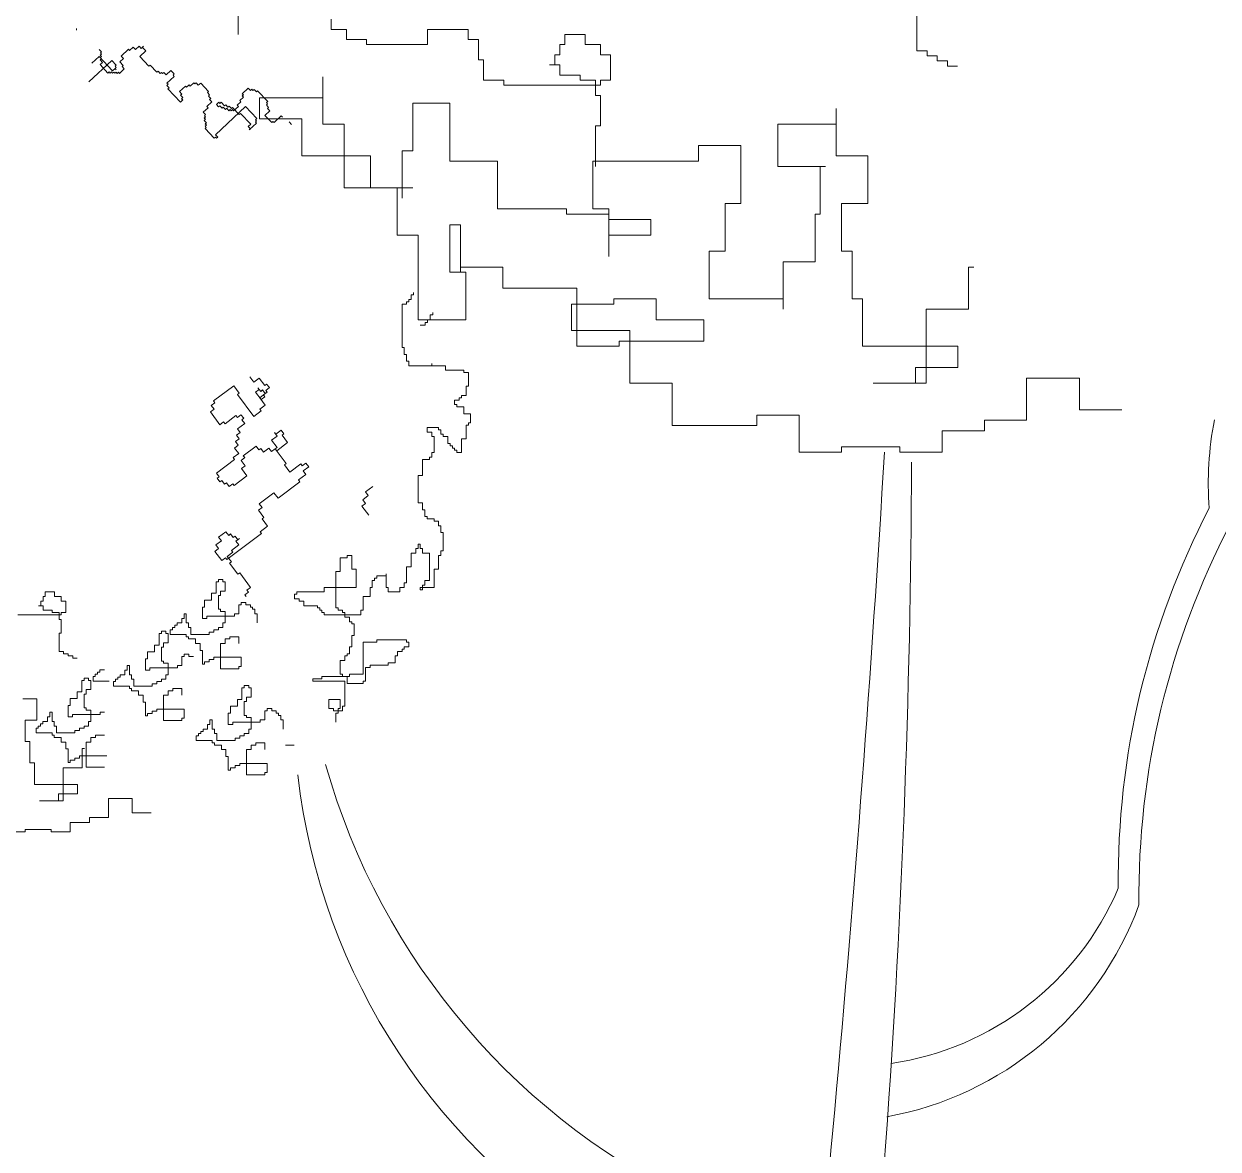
# Model space of a CAD drawing. Header units: millimetres. Extents: x -51 to 151, y -74 to 104.
# Drawn here: x 79.2001 to 79.4026, y -60.7952 to -60.6044 of the extents above; entities that cross this region are included whole.
import ezdxf

# ---------------------------------------------------------------- set-up
doc = ezdxf.new("R2010")
doc.units = ezdxf.units.MM
doc.header["$LTSCALE"] = 15

# ---------------------------------------------------------------- blocks, each defined once
blk = doc.blocks.new('sf')
at = {"color": 84, "lineweight": 5}
for p, q in [((17886.92, 471584.63), (17886.92, 471571.48)), ((18106.49, 471576.81), (18106.49, 471583.65)), ((18076.47, 471581.71), (18076.47, 471578.43)), ((18158.84, 471578.69), (18158.84, 471578.15)), ((17994.24, 471573.5), (17994.24, 471576.78)), ((17994.24, 471576.78), (18000.82, 471576.78)), ((18000.82, 471576.78), (18000.82, 471573.5)), ((18028.78, 471575.14), (18028.78, 471568.57)), ((18032.07, 471575.14), (18028.78, 471575.14)), ((18045.22, 471578.43), (18032.07, 471578.43)), ((18032.07, 471578.43), (18032.07, 471575.14)), ((18045.22, 471573.5), (18045.22, 471578.43)), ((18071.53, 471575.14), (18064.96, 471575.14)), ((18064.96, 471575.14), (18064.96, 471573.5)), ((18076.47, 471578.43), (18071.53, 471578.43)), ((18071.53, 471578.43), (18071.53, 471575.14)), ((17886.92, 471571.48), (17883.63, 471571.48)), ((17883.63, 471571.48), (17883.63, 471569.84)), ((17989.31, 471570.21), (17989.31, 471573.5)), ((17989.31, 471573.5), (17994.24, 471573.5)), ((18000.82, 471573.5), (18002.47, 471573.5)), ((18002.47, 471573.5), (18002.47, 471570.21)), ((18064.96, 471573.5), (18045.22, 471573.5)), ((18136.41, 471571.44), (18137.5, 471572.61)), ((18138.35, 471569.62), (18136.41, 471571.44)), ((18137.12, 471572.97), (18137.89, 471572.24)), ((18137.5, 471572.61), (18137.12, 471572.97)), ((18137.89, 471572.24), (18138.62, 471573.02)), ((18138.62, 471573.02), (18139.79, 471571.93)), ((18139.79, 471571.93), (18140.52, 471572.7)), ((18140.52, 471572.7), (18141.68, 471571.61)), ((18141.68, 471571.61), (18142.04, 471572)), ((18142.04, 471572), (18144.37, 471569.81)), ((18150.74, 471571.15), (18151.47, 471571.93)), ((18151.13, 471570.79), (18150.74, 471571.15)), ((18150.76, 471570.4), (18151.13, 471570.79)), ((17880.34, 471568.2), (17877.05, 471568.2)), ((17877.05, 471568.2), (17877.05, 471566.56)), ((17883.63, 471569.84), (17880.34, 471569.84)), ((17880.34, 471569.84), (17880.34, 471568.2)), ((17986.02, 471570.21), (17989.31, 471570.21)), ((17986.02, 471562), (17986.02, 471570.21)), ((18002.47, 471570.21), (18004.11, 471570.21)), ((18005.76, 471566.92), (18002.47, 471566.92)), ((18002.47, 471566.92), (18002.47, 471563.64)), ((18004.11, 471570.21), (18004.11, 471566.92)), ((18004.11, 471566.92), (18005.76, 471566.92)), ((18028.78, 471568.57), (18027.13, 471568.57)), ((18027.13, 471568.57), (18027.13, 471562)), ((18135.43, 471566.51), (18138.35, 471569.62)), ((18144.37, 471569.81), (18143.65, 471569.04)), ((18143.65, 471569.04), (18144.81, 471567.94)), ((18144.81, 471567.94), (18143.72, 471566.78)), ((18145.97, 471566.85), (18147.43, 471568.41)), ((18151.54, 471569.67), (18147.16, 471565.01)), ((18147.43, 471568.41), (18154.81, 471561.48)), ((18148.69, 471564.3), (18151.24, 471567.02)), ((18150.47, 471567.75), (18151.2, 471568.53)), ((18151.24, 471567.02), (18150.47, 471567.75)), ((18151.15, 471570.03), (18150.76, 471570.4)), ((18150.79, 471569.64), (18151.15, 471570.03)), ((18151.17, 471569.28), (18150.79, 471569.64)), ((18150.81, 471568.89), (18151.17, 471569.28)), ((18151.2, 471568.53), (18150.81, 471568.89)), ((18153.87, 471567.48), (18151.54, 471569.67)), ((17877.05, 471566.56), (17873.77, 471566.56)), ((18002.47, 471563.64), (17995.89, 471563.64)), ((17995.89, 471563.64), (17995.89, 471562)), ((18079.1, 471556.28), (18079.1, 471563.12)), ((18079.1, 471563.12), (18079.1, 471547.72)), ((18127.22, 471563.99), (18128.32, 471565.15)), ((18127.61, 471563.62), (18127.22, 471563.99)), ((18127.25, 471563.23), (18127.61, 471563.62)), ((18129.58, 471561.05), (18127.25, 471563.23)), ((18128.32, 471565.15), (18129.87, 471563.69)), ((18129.87, 471563.69), (18130.6, 471564.47)), ((18130.6, 471564.47), (18130.99, 471564.11)), ((18130.99, 471564.11), (18131.35, 471564.5)), ((18131.35, 471564.5), (18131.74, 471564.13)), ((18131.74, 471564.13), (18132.47, 471564.91)), ((18132.47, 471564.91), (18132.86, 471564.54)), ((18132.86, 471564.54), (18135.05, 471566.88)), ((18135.05, 471566.88), (18135.43, 471566.51)), ((18144.1, 471566.41), (18143.38, 471565.64)), ((18143.38, 471565.64), (18144.93, 471564.18)), ((18143.72, 471566.78), (18144.1, 471566.41)), ((18144.93, 471564.18), (18145.29, 471564.57)), ((18145.29, 471564.57), (18145.68, 471564.2)), ((18145.68, 471564.2), (18146.05, 471564.59)), ((18146.36, 471566.49), (18145.97, 471566.85)), ((18146, 471566.1), (18146.36, 471566.49)), ((18146.39, 471565.73), (18146, 471566.1)), ((18146.02, 471565.35), (18146.39, 471565.73)), ((18146.39, 471565.73), (18146.02, 471565.35)), ((18146.05, 471564.59), (18146.43, 471564.23)), ((18147.16, 471565.01), (18146.39, 471565.73)), ((18146.43, 471564.23), (18146.8, 471564.62)), ((18146.8, 471564.62), (18147.19, 471564.25)), ((18147.19, 471564.25), (18147.55, 471564.64)), ((18147.55, 471564.64), (18147.94, 471564.28)), ((18147.94, 471564.28), (18148.3, 471564.67)), ((18148.3, 471564.67), (18148.69, 471564.3)), ((17989.31, 471562), (17986.02, 471562)), ((17989.31, 471560.35), (17989.31, 471562)), ((18020.56, 471560.35), (17989.31, 471560.35)), ((17995.89, 471562), (17990.96, 471562)), ((17990.96, 471562), (17990.96, 471557.07)), ((18027.13, 471562), (18020.56, 471562)), ((18020.56, 471562), (18020.56, 471560.35)), ((18102.52, 471558.67), (18103.25, 471559.44)), ((18103.25, 471559.44), (18105.19, 471557.62)), ((18116.1, 471558.35), (18118.65, 471561.07)), ((18118.65, 471561.07), (18119.43, 471560.34)), ((18119.43, 471560.34), (18120.16, 471561.12)), ((18120.16, 471561.12), (18120.54, 471560.76)), ((18120.54, 471560.76), (18120.91, 471561.14)), ((18120.91, 471561.14), (18122.07, 471560.05)), ((18122.07, 471560.05), (18122.44, 471560.44)), ((18122.44, 471560.44), (18123.21, 471559.71)), ((18123.21, 471559.71), (18123.58, 471560.1)), ((18123.58, 471560.1), (18125.52, 471558.28)), ((18128.87, 471559.52), (18129.6, 471560.29)), ((18129.26, 471559.15), (18128.87, 471559.52)), ((18129.21, 471560.66), (18129.58, 471561.05)), ((18129.6, 471560.29), (18129.21, 471560.66)), ((17990.96, 471557.07), (17989.31, 471557.07)), ((17989.31, 471557.07), (17989.31, 471547.21)), ((18099.64, 471556.28), (18079.1, 471556.28)), ((18096.98, 471555.1), (18100.26, 471558.59)), ((18099.64, 471549.43), (18099.64, 471556.28)), ((18100.26, 471558.59), (18100.65, 471558.23)), ((18100.65, 471558.23), (18101.38, 471559.01)), ((18101.38, 471559.01), (18101.77, 471558.64)), ((18101.77, 471558.64), (18102.13, 471559.03)), ((18102.13, 471559.03), (18102.52, 471558.67)), ((18105.19, 471557.62), (18104.83, 471557.23)), ((18104.83, 471557.23), (18105.22, 471556.87)), ((18105.22, 471556.87), (18104.85, 471556.48)), ((18104.85, 471556.48), (18106.02, 471555.39)), ((18106.02, 471555.39), (18105.65, 471555)), ((18115.08, 471554.93), (18115.8, 471555.7)), ((18115.42, 471556.07), (18116.15, 471556.85)), ((18115.8, 471555.7), (18115.42, 471556.07)), ((18115.76, 471557.21), (18116.49, 471557.99)), ((18116.15, 471556.85), (18115.76, 471557.21)), ((18116.49, 471557.99), (18116.1, 471558.35)), ((18125.18, 471557.14), (18124.45, 471556.36)), ((18124.45, 471556.36), (18124.84, 471556)), ((18124.84, 471556), (18124.47, 471555.61)), ((18124.47, 471555.61), (18125.25, 471554.88)), ((18125.52, 471558.28), (18124.79, 471557.5)), ((18124.79, 471557.5), (18125.18, 471557.14)), ((18125.25, 471554.88), (18129.26, 471559.15)), ((17913.02, 471552.86), (17913.02, 471537.46)), ((17913.02, 471547.72), (17913.02, 471552.86)), ((18038.01, 471554.57), (18038.01, 471535.75)), ((18049.99, 471554.57), (18038.01, 471554.57)), ((18049.99, 471539.17), (18049.99, 471554.57)), ((18096.33, 471552.06), (18097.05, 471552.84)), ((18097.88, 471550.6), (18096.33, 471552.06)), ((18096.67, 471553.2), (18097.4, 471553.98)), ((18097.05, 471552.84), (18096.67, 471553.2)), ((18097.37, 471554.73), (18096.98, 471555.1)), ((18097.01, 471554.34), (18097.37, 471554.73)), ((18097.4, 471553.98), (18097.01, 471554.34)), ((18100.55, 471549.56), (18104.19, 471553.45)), ((18104.19, 471553.45), (18113.9, 471544.34)), ((18105.65, 471555), (18106.82, 471553.91)), ((18108.35, 471553.2), (18106.16, 471550.87)), ((18106.82, 471553.91), (18106.45, 471553.52)), ((18106.45, 471553.52), (18108.01, 471552.06)), ((18108.01, 471552.06), (18108.37, 471552.45)), ((18108.74, 471552.84), (18108.35, 471553.2)), ((18108.37, 471552.45), (18108.76, 471552.09)), ((18109.46, 471553.62), (18108.74, 471552.84)), ((18108.76, 471552.09), (18109.12, 471552.47)), ((18109.12, 471552.47), (18109.51, 471552.11)), ((18109.85, 471553.25), (18109.46, 471553.62)), ((18109.51, 471552.11), (18110.24, 471552.89)), ((18110.58, 471554.03), (18109.85, 471553.25)), ((18110.24, 471552.89), (18110.63, 471552.52)), ((18110.97, 471553.66), (18110.58, 471554.03)), ((18110.63, 471552.52), (18111.36, 471553.3)), ((18112.06, 471554.83), (18110.97, 471553.66)), ((18111.36, 471553.3), (18111.75, 471552.94)), ((18111.75, 471552.94), (18112.48, 471553.71)), ((18112.45, 471554.47), (18112.06, 471554.83)), ((18112.82, 471554.85), (18112.45, 471554.47)), ((18112.48, 471553.71), (18112.86, 471553.35)), ((18113.59, 471554.13), (18112.82, 471554.85)), ((18112.86, 471553.35), (18113.59, 471554.13)), ((18116.63, 471553.47), (18115.08, 471554.93)), ((18116.26, 471553.08), (18116.63, 471553.47)), ((18117.82, 471551.62), (18116.26, 471553.08)), ((18117.09, 471550.85), (18117.82, 471551.62)), ((17931.86, 471547.72), (17913.02, 471547.72)), ((17931.86, 471534.04), (17931.86, 471547.72)), ((18072.25, 471547.72), (18072.25, 471527.2)), ((18079.1, 471547.72), (18072.25, 471547.72)), ((18085.95, 471537.46), (18085.95, 471549.43)), ((18085.95, 471549.43), (18099.64, 471549.43)), ((18089.3, 471547.69), (18090.03, 471548.47)), ((18092.24, 471550.05), (18092.61, 471550.43)), ((18092.61, 471550.43), (18094.94, 471548.25)), ((18094.94, 471548.25), (18095.3, 471548.64)), ((18095.3, 471548.64), (18095.69, 471548.27)), ((18095.69, 471548.27), (18097.88, 471550.6)), ((18100.94, 471549.2), (18100.55, 471549.56)), ((18100.57, 471548.81), (18100.94, 471549.2)), ((18100.96, 471548.44), (18100.57, 471548.81)), ((18100.6, 471548.05), (18100.96, 471548.44)), ((18102.93, 471545.87), (18100.6, 471548.05)), ((18105.77, 471551.24), (18102.49, 471547.74)), ((18102.49, 471547.74), (18103.27, 471547.01)), ((18106.16, 471550.87), (18105.77, 471551.24)), ((18116.79, 471548.2), (18117.52, 471548.98)), ((18117.18, 471547.84), (18116.79, 471548.2)), ((18116.82, 471547.45), (18117.18, 471547.84)), ((18117.48, 471550.48), (18117.09, 471550.85)), ((18117.11, 471550.09), (18117.48, 471550.48)), ((18117.5, 471549.73), (18117.11, 471550.09)), ((18117.13, 471549.34), (18117.5, 471549.73)), ((18117.52, 471548.98), (18117.13, 471549.34)), ((17989.31, 471547.21), (17990.96, 471547.21)), ((17990.96, 471547.21), (17990.96, 471534.06)), ((18103.27, 471547.01), (18102.54, 471546.23)), ((18102.54, 471546.23), (18102.93, 471545.87)), ((18113.9, 471544.34), (18113.17, 471543.56)), ((18114.31, 471543.22), (18117.23, 471546.33)), ((18117.21, 471547.08), (18116.82, 471547.45)), ((18116.84, 471546.69), (18117.21, 471547.08)), ((18117.23, 471546.33), (18116.84, 471546.69)), ((17957.54, 471540.88), (17943.84, 471540.88)), ((17943.84, 471540.88), (17943.84, 471522.06)), ((17957.54, 471535.75), (17957.54, 471540.88)), ((18113.17, 471543.56), (18113.56, 471543.2)), ((18113.56, 471543.2), (18113.92, 471543.59)), ((18113.92, 471543.59), (18114.31, 471543.22)), ((17913.02, 471537.46), (17902.75, 471537.46)), ((17902.75, 471537.46), (17902.75, 471522.06)), ((18053.42, 471539.17), (18049.99, 471539.17)), ((18053.42, 471523.77), (18053.42, 471539.17)), ((18063.69, 471527.2), (18063.69, 471537.46)), ((18063.69, 471537.46), (18085.95, 471537.46)), ((17918.16, 471534.04), (17916.45, 471534.04)), ((17916.45, 471534.04), (17931.86, 471534.04)), ((17918.16, 471518.64), (17918.16, 471534.04)), ((17991.78, 471535.75), (17957.54, 471535.75)), ((17991.78, 471520.35), (17991.78, 471535.75)), ((18038.01, 471535.75), (18022.6, 471535.75)), ((18022.6, 471535.75), (18022.6, 471520.35)), ((18055.13, 471527.2), (18049.99, 471527.2)), ((18049.99, 471527.2), (18063.69, 471527.2)), ((18072.25, 471527.2), (18053.42, 471527.2)), ((18053.42, 471527.2), (18053.42, 471523.77)), ((18055.13, 471511.8), (18055.13, 471527.2)), ((17902.75, 471522.06), (17911.31, 471522.06)), ((17911.31, 471522.06), (17911.31, 471506.67)), ((17943.84, 471522.06), (17948.98, 471522.06)), ((17948.98, 471522.06), (17948.98, 471506.67)), ((17919.87, 471518.64), (17918.16, 471518.64)), ((17919.87, 471503.25), (17919.87, 471518.64)), ((17986.64, 471516.93), (17972.95, 471516.93)), ((17972.95, 471516.93), (17972.95, 471511.8)), ((17986.64, 471504.96), (17986.64, 471520.35)), ((17986.64, 471520.35), (17991.78, 471520.35)), ((18000.34, 471518.64), (17986.64, 471518.64)), ((17986.64, 471518.64), (17986.64, 471516.93)), ((18022.6, 471520.35), (18000.34, 471520.35)), ((18000.34, 471520.35), (18000.34, 471518.64)), ((18034.58, 471515.22), (18038.01, 471515.22)), ((18034.58, 471499.82), (18034.58, 471515.22)), ((18038.01, 471515.22), (18038.01, 471499.82)), ((17972.95, 471511.8), (17986.64, 471511.8)), ((17986.64, 471511.8), (17986.64, 471504.96)), ((18048.28, 471511.8), (18055.13, 471511.8)), ((18048.28, 471484.43), (18048.28, 471511.8)), ((17911.31, 471506.67), (17907.89, 471506.67)), ((17907.89, 471506.67), (17907.89, 471491.27)), ((17948.98, 471506.67), (17954.11, 471506.67)), ((17954.11, 471506.67), (17954.11, 471491.27)), ((17870.22, 471501.53), (17868.51, 471501.53)), ((17870.22, 471487.85), (17870.22, 471501.53)), ((17930.14, 471503.25), (17919.87, 471503.25)), ((17930.14, 471487.85), (17930.14, 471503.25)), ((18020.89, 471494.69), (18020.89, 471501.53)), ((18020.89, 471501.53), (18034.58, 471501.53)), ((18034.58, 471501.53), (18034.58, 471499.82)), ((18038.01, 471499.82), (18032.87, 471499.82)), ((18032.87, 471499.82), (18032.87, 471484.43)), ((17996.92, 471475.87), (17996.92, 471494.69)), ((17996.92, 471494.69), (18020.89, 471494.69)), ((17904.46, 471491.27), (17904.46, 471475.87)), ((17907.89, 471491.27), (17904.46, 471491.27)), ((17954.11, 471491.27), (17930.14, 471491.27)), ((17930.14, 471491.27), (17930.14, 471487.85)), ((17984.93, 471491.27), (17971.23, 471491.27)), ((17971.23, 471491.27), (17971.23, 471484.43)), ((17984.93, 471489.56), (17984.93, 471491.27)), ((18049.81, 471492.5), (18049.81, 471493.24)), ((18050.55, 471492.5), (18049.81, 471492.5)), ((18050.55, 471491.02), (18050.55, 471492.5)), ((18051.29, 471491.02), (18050.55, 471491.02)), ((18051.29, 471490.28), (18051.29, 471491.02)), ((18052.03, 471490.28), (18051.29, 471490.28)), ((18052.03, 471489.54), (18052.03, 471490.28)), ((17883.92, 471487.85), (17870.22, 471487.85)), ((17883.92, 471463.9), (17883.92, 471487.85)), ((17998.63, 471489.56), (17984.93, 471489.56)), ((17998.63, 471481.01), (17998.63, 471489.56)), ((18043.58, 471486.04), (18043.58, 471486.86)), ((18044.41, 471486.04), (18043.58, 471486.04)), ((18044.41, 471484.4), (18044.41, 471486.04)), ((18053.51, 471489.54), (18052.03, 471489.54)), ((18053.51, 471475.49), (18053.51, 471489.54)), ((17955.82, 471484.43), (17955.82, 471477.58)), ((17971.23, 471484.43), (17955.82, 471484.43)), ((18032.87, 471484.43), (18048.28, 471484.43)), ((18045.23, 471484.4), (18044.41, 471484.4)), ((18045.23, 471483.58), (18045.23, 471484.4)), ((18046.05, 471483.58), (18045.23, 471483.58)), ((18046.05, 471482.75), (18046.05, 471483.58)), ((18047.69, 471482.75), (18046.05, 471482.75)), ((17979.79, 471481.01), (17998.63, 471481.01)), ((17979.79, 471463.9), (17979.79, 471481.01)), ((17904.46, 471475.87), (17873.64, 471475.87)), ((17873.64, 471475.87), (17873.64, 471469.03)), ((17955.82, 471477.58), (17983.22, 471477.58)), ((17983.22, 471477.58), (17983.22, 471475.87)), ((17983.22, 471475.87), (17996.92, 471475.87)), ((18052.77, 471473.27), (18052.77, 471475.49)), ((18052.77, 471475.49), (18053.51, 471475.49)), ((18043.89, 471469.58), (18043.89, 471470.32)), ((18043.89, 471470.32), (18043.89, 471469.58)), ((18051.29, 471469.58), (18051.29, 471471.06)), ((18051.29, 471471.06), (18052.03, 471471.06)), ((18052.03, 471471.06), (18052.03, 471473.27)), ((18052.03, 471473.27), (18052.77, 471473.27)), ((17873.64, 471469.03), (17887.34, 471469.03)), ((17887.34, 471469.03), (17887.34, 471463.9)), ((18032.05, 471462.92), (18032.05, 471467.36)), ((18032.05, 471467.36), (18033.53, 471467.36)), ((18033.53, 471467.36), (18033.53, 471468.1)), ((18033.53, 471468.1), (18039.45, 471468.1)), ((18039.45, 471468.1), (18039.45, 471469.58)), ((18039.45, 471469.58), (18043.89, 471469.58)), ((18043.89, 471469.58), (18051.29, 471469.58)), ((17834.27, 471455.35), (17834.27, 471465.61)), ((17834.27, 471465.61), (17851.39, 471465.61)), ((17851.39, 471465.61), (17851.39, 471451.92)), ((17901.04, 471463.9), (17883.92, 471463.9)), ((17887.34, 471463.9), (17901.04, 471463.9)), ((17966.1, 471450.21), (17966.1, 471463.9)), ((17966.1, 471463.9), (17979.79, 471463.9)), ((18032.79, 471462.92), (18032.05, 471462.92)), ((18032.79, 471459.97), (18032.79, 471462.92)), ((18097.33, 471463.67), (18096.44, 471462.49)), ((18097.92, 471463.23), (18097.33, 471463.67)), ((18099.7, 471465.59), (18097.92, 471463.23)), ((18101.47, 471464.26), (18099.7, 471465.59)), ((18102.81, 471466.03), (18101.47, 471464.26)), ((18106.21, 471460.7), (18107.98, 471463.07)), ((18107.98, 471463.07), (18114.49, 471458.18)), ((18034.27, 471459.97), (18032.79, 471459.97)), ((18034.27, 471459.23), (18034.27, 471459.97)), ((18035.01, 471459.23), (18034.27, 471459.23)), ((18035.01, 471458.49), (18035.01, 471459.23)), ((18096.44, 471462.49), (18097.63, 471461.6)), ((18097.63, 471461.6), (18097.18, 471461.01)), ((18097.18, 471461.01), (18098.37, 471460.12)), ((18099.55, 471459.23), (18097.77, 471456.87)), ((18098.66, 471461.75), (18097.78, 471460.56)), ((18097.78, 471460.56), (18099.55, 471459.23)), ((18098.37, 471460.12), (18097.92, 471459.53)), ((18097.92, 471459.53), (18099.11, 471458.64)), ((18099.25, 471461.3), (18098.66, 471461.75)), ((18099.11, 471458.64), (18100.88, 471461.01)), ((18100.14, 471462.48), (18099.25, 471461.3)), ((18099.7, 471461.89), (18100.14, 471462.48)), ((18100.88, 471461.01), (18099.7, 471461.89)), ((18101.47, 471453.16), (18106.8, 471460.26)), ((18106.8, 471460.26), (18106.21, 471460.7)), ((17820.57, 471455.35), (17834.27, 471455.35)), ((18033.53, 471456.27), (18035.75, 471456.27)), ((18033.53, 471454.05), (18033.53, 471456.27)), ((18036.49, 471458.49), (18035.01, 471458.49)), ((18035.75, 471456.27), (18035.75, 471457.01)), ((18035.75, 471457.01), (18036.49, 471457.01)), ((18036.49, 471457.01), (18036.49, 471458.49)), ((18097.77, 471456.87), (18099.55, 471455.53)), ((18099.55, 471455.53), (18099.11, 471454.94)), ((18099.11, 471454.94), (18101.47, 471453.16)), ((18114.49, 471458.18), (18114.05, 471457.59)), ((18114.05, 471457.59), (18115.23, 471456.7)), ((18115.23, 471456.7), (18114.35, 471455.52)), ((18114.35, 471455.52), (18115.53, 471454.63)), ((17851.39, 471451.92), (17865.08, 471451.92)), ((17865.08, 471451.92), (17865.08, 471448.5)), ((17925.01, 471453.63), (17938.7, 471453.63)), ((17925.01, 471441.66), (17925.01, 471453.63)), ((17938.7, 471453.63), (17938.7, 471450.21)), ((18031.31, 471451.09), (18031.31, 471454.05)), ((18031.31, 471454.05), (18033.53, 471454.05)), ((18032.05, 471451.09), (18031.31, 471451.09)), ((18032.05, 471450.35), (18032.05, 471451.09)), ((18105.32, 471452.13), (18104.43, 471450.94)), ((18105.62, 471453.75), (18104.73, 471452.57)), ((18104.73, 471452.57), (18105.32, 471452.13)), ((18106.8, 471452.86), (18105.62, 471453.75)), ((18107.24, 471453.46), (18106.8, 471452.86)), ((18110.79, 471450.79), (18107.24, 471453.46)), ((18111.24, 471451.38), (18110.79, 471450.79)), ((18112.42, 471450.49), (18111.24, 471451.38)), ((18115.53, 471454.63), (18112.42, 471450.49)), ((17865.08, 471448.5), (17878.78, 471448.5)), ((17878.78, 471448.5), (17878.78, 471441.66)), ((17938.7, 471450.21), (17966.1, 471450.21)), ((18032.79, 471450.35), (18032.05, 471450.35)), ((18032.79, 471445.92), (18032.79, 471450.35)), ((18040.93, 471447.4), (18040.19, 471447.4)), ((18040.19, 471447.4), (18040.19, 471446.66)), ((18041.67, 471448.87), (18040.93, 471448.87)), ((18040.93, 471448.87), (18040.93, 471447.4)), ((18045.37, 471449.61), (18041.67, 471449.61)), ((18041.67, 471449.61), (18041.67, 471448.87)), ((18043.89, 471446.66), (18043.89, 471448.14)), ((18043.89, 471448.14), (18045.37, 471448.14)), ((18045.37, 471448.14), (18045.37, 471449.61)), ((18090.52, 471444.74), (18092.3, 471447.11)), ((18091.71, 471447.55), (18092.6, 471448.73)), ((18092.3, 471447.11), (18091.71, 471447.55)), ((18092.6, 471448.73), (18094.37, 471447.4)), ((18094.81, 471447.99), (18093.93, 471446.81)), ((18094.37, 471447.4), (18094.81, 471447.99)), ((18104.43, 471450.94), (18106.8, 471449.17)), ((18106.8, 471449.17), (18105.91, 471447.98)), ((18105.91, 471447.98), (18107.09, 471447.09)), ((17892.48, 471441.66), (17892.48, 471443.37)), ((17892.48, 471443.37), (17911.31, 471443.37)), ((17911.31, 471443.37), (17911.31, 471441.66)), ((18034.27, 471445.92), (18032.79, 471445.92)), ((18034.27, 471441.48), (18034.27, 471445.92)), ((18037.97, 471443.7), (18037.23, 471443.7)), ((18037.23, 471443.7), (18037.23, 471442.96)), ((18038.71, 471444.44), (18037.97, 471444.44)), ((18037.97, 471444.44), (18037.97, 471443.7)), ((18040.19, 471446.66), (18038.71, 471446.66)), ((18038.71, 471446.66), (18038.71, 471444.44)), ((18043.15, 471441.48), (18043.15, 471446.66)), ((18043.15, 471446.66), (18043.89, 471446.66)), ((18094.07, 471442.08), (18090.52, 471444.74)), ((18093.93, 471446.81), (18095.7, 471445.48)), ((18095.7, 471445.48), (18093.93, 471443.11)), ((18100.73, 471443.55), (18099.84, 471442.37)), ((18104.88, 471440.44), (18100.73, 471443.55)), ((18107.09, 471447.09), (18106.21, 471445.91)), ((18106.21, 471445.91), (18107.39, 471445.02)), ((18107.39, 471445.02), (18106.5, 471443.84)), ((18106.5, 471443.84), (18107.69, 471442.95)), ((17878.78, 471441.66), (17892.48, 471441.66)), ((17911.31, 471441.66), (17925.01, 471441.66)), ((18035.75, 471441.48), (18034.27, 471441.48)), ((18036.49, 471442.22), (18035.75, 471442.22)), ((18035.75, 471442.22), (18035.75, 471441.48)), ((18037.23, 471442.96), (18036.49, 471442.96)), ((18036.49, 471442.96), (18036.49, 471442.22)), ((18043.89, 471441.48), (18043.15, 471441.48)), ((18043.89, 471440), (18043.89, 471441.48)), ((18044.63, 471440), (18043.89, 471440)), ((18044.63, 471439.26), (18044.63, 471440)), ((18094.52, 471442.67), (18090.97, 471437.94)), ((18093.93, 471443.11), (18094.52, 471442.67)), ((18094.52, 471442.67), (18094.07, 471442.08)), ((18095.7, 471441.78), (18094.52, 471442.67)), ((18096.59, 471442.96), (18095.7, 471441.78)), ((18098.36, 471441.63), (18096.59, 471442.96)), ((18099.25, 471442.81), (18098.36, 471441.63)), ((18099.84, 471442.37), (18099.25, 471442.81)), ((18104.43, 471439.85), (18104.88, 471440.44)), ((18105.61, 471438.96), (18104.43, 471439.85)), ((18107.69, 471442.95), (18106.35, 471441.18)), ((18106.35, 471441.18), (18108.13, 471439.85)), ((18108.13, 471439.85), (18107.69, 471439.25)), ((18046.85, 471439.26), (18044.63, 471439.26)), ((18046.85, 471434.09), (18046.85, 471439.26)), ((18084.6, 471438.09), (18083.72, 471436.91)), ((18083.72, 471436.91), (18085.49, 471435.58)), ((18085.79, 471437.2), (18084.6, 471438.09)), ((18085.49, 471435.58), (18084.6, 471434.39)), ((18086.23, 471437.79), (18085.79, 471437.2)), ((18089.78, 471435.13), (18086.23, 471437.79)), ((18091.56, 471437.49), (18089.78, 471435.13)), ((18090.97, 471437.94), (18091.56, 471437.49)), ((18103.69, 471433.93), (18105.47, 471436.3)), ((18104.28, 471437.19), (18105.61, 471438.96)), ((18105.47, 471436.3), (18104.28, 471437.19)), ((18107.69, 471439.25), (18113.6, 471434.81)), ((18048.33, 471434.09), (18046.85, 471434.09)), ((18048.33, 471425.21), (18048.33, 471434.09)), ((18084.6, 471434.39), (18086.97, 471432.62)), ((18086.97, 471432.62), (18086.53, 471432.02)), ((18086.53, 471432.02), (18093.63, 471426.69)), ((18107.83, 471430.82), (18103.69, 471433.93)), ((18110.35, 471431.71), (18109.46, 471430.53)), ((18110.94, 471431.26), (18110.35, 471431.71)), ((18111.83, 471432.45), (18110.94, 471431.26)), ((18112.42, 471432), (18111.83, 471432.45)), ((18113.31, 471433.18), (18112.42, 471432)), ((18113.6, 471434.81), (18112.72, 471433.63)), ((18112.72, 471433.63), (18113.31, 471433.18)), ((18065.31, 471428.74), (18062.95, 471430.52)), ((18064.43, 471427.56), (18065.31, 471428.74)), ((18093.63, 471426.69), (18094.96, 471428.47)), ((18094.96, 471428.47), (18099.69, 471424.91)), ((18108.28, 471431.41), (18107.83, 471430.82)), ((18109.46, 471430.53), (18108.28, 471431.41)), ((18046.85, 471425.21), (18048.33, 471425.21)), ((18046.85, 471423), (18046.85, 471425.21)), ((18064.28, 471421.2), (18066.5, 471424.16)), ((18066.2, 471426.23), (18064.43, 471427.56)), ((18065.31, 471425.05), (18066.2, 471426.23)), ((18066.5, 471424.16), (18065.31, 471425.05)), ((18099.69, 471424.91), (18098.81, 471423.73)), ((18045.37, 471420.04), (18045.37, 471420.78)), ((18045.37, 471420.78), (18046.11, 471420.78)), ((18046.11, 471420.78), (18046.11, 471423)), ((18046.11, 471423), (18046.85, 471423)), ((18099.99, 471422.84), (18098.21, 471420.48)), ((18098.21, 471420.48), (18098.81, 471420.03)), ((18098.81, 471423.73), (18099.99, 471422.84)), ((18040.93, 471415.6), (18040.93, 471417.82)), ((18040.93, 471417.82), (18041.67, 471417.82)), ((18041.67, 471417.82), (18041.67, 471419.3)), ((18041.67, 471419.3), (18043.15, 471419.3)), ((18043.15, 471419.3), (18043.15, 471420.04)), ((18043.15, 471420.04), (18045.37, 471420.04)), ((18098.81, 471420.03), (18097.03, 471417.67)), ((18097.03, 471417.67), (18099.4, 471415.89)), ((18040.19, 471409.69), (18040.19, 471415.6)), ((18040.19, 471415.6), (18040.93, 471415.6)), ((18099.4, 471415.89), (18098.95, 471415.3)), ((18098.95, 471415.3), (18110.2, 471406.86)), ((18106.06, 471413.66), (18107.24, 471412.78)), ((18106.65, 471413.22), (18106.06, 471413.66)), ((18107.24, 471412.78), (18106.35, 471411.59)), ((18107.54, 471414.4), (18106.65, 471413.22)), ((18108.13, 471413.96), (18107.54, 471414.4)), ((18109.02, 471415.14), (18108.13, 471413.96)), ((18109.61, 471414.7), (18109.02, 471415.14)), ((18110.49, 471415.88), (18109.61, 471414.7)), ((18112.86, 471414.1), (18110.49, 471415.88)), ((18111.97, 471412.92), (18112.86, 471414.1)), ((18113.75, 471411.59), (18111.97, 471412.92)), ((18040.93, 471409.69), (18040.19, 471409.69)), ((18040.93, 471408.21), (18040.93, 471409.69)), ((18046.85, 471408.95), (18044.63, 471408.95)), ((18044.63, 471408.95), (18044.63, 471400.07)), ((18047.59, 471410.43), (18046.85, 471410.43)), ((18046.85, 471410.43), (18046.85, 471408.95)), ((18048.33, 471411.9), (18047.59, 471411.9)), ((18047.59, 471411.9), (18047.59, 471410.43)), ((18048.33, 471410.43), (18048.33, 471411.9)), ((18049.07, 471410.43), (18048.33, 471410.43)), ((18049.07, 471408.95), (18049.07, 471410.43)), ((18050.55, 471408.95), (18049.07, 471408.95)), ((18050.55, 471404.51), (18050.55, 471408.95)), ((18106.35, 471411.59), (18108.72, 471409.82)), ((18108.72, 471409.82), (18108.27, 471409.23)), ((18108.27, 471409.23), (18110.05, 471407.89)), ((18111.83, 471406.56), (18114.05, 471409.52)), ((18112.86, 471410.4), (18113.75, 471411.59)), ((18114.05, 471409.52), (18112.86, 471410.4)), ((18041.67, 471408.21), (18040.93, 471408.21)), ((18041.67, 471403.77), (18041.67, 471408.21)), ((18071.27, 471408.21), (18069.79, 471408.21)), ((18069.79, 471408.21), (18069.79, 471403.77)), ((18071.27, 471407.47), (18071.27, 471408.21)), ((18073.49, 471407.47), (18071.27, 471407.47)), ((18073.49, 471403.03), (18073.49, 471407.47)), ((18109.31, 471405.67), (18106.65, 471402.13)), ((18110.05, 471407.89), (18108.72, 471406.12)), ((18108.72, 471406.12), (18109.31, 471405.67)), ((18110.2, 471406.86), (18110.64, 471407.45)), ((18110.64, 471407.45), (18111.83, 471406.56)), ((18043.15, 471403.77), (18041.67, 471403.77)), ((18043.15, 471397.86), (18043.15, 471403.77)), ((18052.03, 471404.51), (18050.55, 471404.51)), ((18052.03, 471399.33), (18052.03, 471404.51)), ((18058.69, 471401.55), (18058.69, 471402.29)), ((18058.69, 471402.29), (18058.69, 471397.86)), ((18061.65, 471401.55), (18058.69, 471401.55)), ((18061.65, 471400.81), (18061.65, 471401.55)), ((18062.39, 471400.81), (18061.65, 471400.81)), ((18062.39, 471400.07), (18062.39, 471400.81)), ((18069.79, 471403.77), (18068.31, 471403.77)), ((18068.31, 471403.77), (18068.31, 471397.86)), ((18074.97, 471403.03), (18073.49, 471403.03)), ((18074.97, 471391.2), (18074.97, 471403.03)), ((18106.05, 471402.57), (18102.5, 471397.84)), ((18106.65, 471402.13), (18106.05, 471402.57)), ((18047.59, 471397.86), (18043.15, 471397.86)), ((18044.63, 471400.07), (18046.11, 471400.07)), ((18046.11, 471400.07), (18046.11, 471398.6)), ((18046.11, 471398.6), (18046.85, 471398.6)), ((18046.85, 471398.6), (18046.85, 471397.12)), ((18046.85, 471397.12), (18047.59, 471397.12)), ((18047.59, 471397.12), (18047.59, 471397.86)), ((18052.77, 471399.33), (18052.03, 471399.33)), ((18052.77, 471397.86), (18052.77, 471399.33)), ((18054.25, 471397.86), (18052.77, 471397.86)), ((18054.25, 471396.38), (18054.25, 471397.86)), ((18058.69, 471397.86), (18057.95, 471397.86)), ((18057.95, 471397.86), (18057.95, 471396.38)), ((18063.13, 471400.07), (18062.39, 471400.07)), ((18063.13, 471397.86), (18063.13, 471400.07)), ((18063.87, 471397.86), (18063.13, 471397.86)), ((18063.87, 471394.9), (18063.87, 471397.86)), ((18068.31, 471397.86), (18078.67, 471397.86)), ((18078.67, 471397.86), (18078.67, 471396.38)), ((18102.5, 471397.84), (18103.69, 471396.95)), ((18103.69, 471396.95), (18103.24, 471396.36)), ((18111.47, 471399.65), (18110.73, 471399.65)), ((18110.73, 471399.65), (18110.73, 471396.69)), ((18112.95, 471400.39), (18111.47, 471400.39)), ((18111.47, 471400.39), (18111.47, 471399.65)), ((18112.95, 471399.65), (18112.95, 471400.39)), ((18113.69, 471399.65), (18112.95, 471399.65)), ((18113.69, 471395.95), (18113.69, 471399.65)), ((18057.95, 471396.38), (18054.25, 471396.38)), ((18066.09, 471394.9), (18063.87, 471394.9)), ((18066.09, 471390.46), (18066.09, 471394.9)), ((18078.67, 471396.38), (18087.55, 471396.38)), ((18085.33, 471393.42), (18085.33, 471391.94)), ((18086.81, 471393.42), (18085.33, 471393.42)), ((18088.29, 471394.16), (18086.81, 471394.16)), ((18086.81, 471394.16), (18086.81, 471393.42)), ((18087.55, 471396.38), (18087.55, 471395.64)), ((18087.55, 471395.64), (18088.29, 471395.64)), ((18088.29, 471395.64), (18088.29, 471394.16)), ((18103.24, 471396.36), (18104.43, 471395.47)), ((18104.43, 471395.47), (18103.98, 471394.88)), ((18110.73, 471396.69), (18112.21, 471396.69)), ((18112.21, 471396.69), (18112.21, 471395.21)), ((18112.21, 471395.21), (18112.95, 471395.21)), ((18112.95, 471395.21), (18112.95, 471390.77)), ((18115.17, 471395.95), (18113.69, 471395.95)), ((18115.17, 471393.73), (18115.17, 471395.95)), ((18117.39, 471393.73), (18115.17, 471393.73)), ((18117.39, 471391.51), (18117.39, 471393.73)), ((18162.29, 471393.42), (18163.77, 471393.42)), ((18162.29, 471389.72), (18162.29, 471393.42)), ((18163.77, 471393.42), (18163.77, 471394.9)), ((18163.77, 471394.9), (18165.99, 471394.9)), ((18165.99, 471394.9), (18165.99, 471396.38)), ((18165.99, 471396.38), (18168.95, 471396.38)), ((18168.95, 471396.38), (18168.95, 471394.9)), ((18168.95, 471394.9), (18169.69, 471394.9)), ((18169.69, 471394.9), (18169.69, 471393.42)), ((18169.69, 471393.42), (18170.43, 471393.42)), ((18170.43, 471393.42), (18170.43, 471391.94)), ((18066.83, 471390.46), (18066.09, 471390.46)), ((18066.83, 471388.98), (18066.83, 471390.46)), ((18072.01, 471388.24), (18072.01, 471389.72)), ((18072.01, 471389.72), (18072.75, 471389.72)), ((18072.75, 471389.72), (18072.75, 471390.46)), ((18072.75, 471390.46), (18074.23, 471390.46)), ((18074.23, 471391.2), (18074.97, 471391.2)), ((18074.23, 471390.46), (18074.23, 471391.2)), ((18079.41, 471389.72), (18078.67, 471389.72)), ((18078.67, 471389.72), (18078.67, 471388.98)), ((18080.15, 471390.46), (18079.41, 471390.46)), ((18079.41, 471390.46), (18079.41, 471389.72)), ((18080.89, 471391.2), (18080.15, 471391.2)), ((18080.15, 471391.2), (18080.15, 471390.46)), ((18085.33, 471391.94), (18080.89, 471391.94)), ((18080.89, 471391.94), (18080.89, 471391.2)), ((18100.37, 471386.34), (18100.37, 471389.3)), ((18100.37, 471389.3), (18101.11, 471389.3)), ((18101.11, 471389.3), (18101.11, 471390.77)), ((18101.11, 471390.77), (18101.85, 471390.77)), ((18101.85, 471390.77), (18101.85, 471391.51)), ((18101.85, 471391.51), (18102.59, 471391.51)), ((18102.59, 471391.51), (18102.59, 471392.25)), ((18102.59, 471392.25), (18104.07, 471392.25)), ((18104.07, 471392.25), (18104.07, 471392.99)), ((18104.07, 471392.99), (18105.55, 471392.99)), ((18105.55, 471392.99), (18105.55, 471392.25)), ((18105.55, 471392.25), (18106.29, 471392.25)), ((18106.29, 471392.25), (18106.29, 471389.3)), ((18106.29, 471389.3), (18107.77, 471389.3)), ((18107.77, 471389.3), (18107.77, 471388.56)), ((18112.21, 471390.03), (18110.73, 471390.03)), ((18110.73, 471390.03), (18110.73, 471386.34)), ((18112.95, 471390.77), (18112.21, 471390.77)), ((18112.21, 471390.77), (18112.21, 471390.03)), ((18118.13, 471391.51), (18117.39, 471391.51)), ((18118.13, 471387.82), (18118.13, 471391.51)), ((18123.31, 471386.34), (18123.31, 471389.3)), ((18123.31, 471389.3), (18124.05, 471389.3)), ((18124.05, 471389.3), (18124.05, 471387.82)), ((18163.77, 471389.72), (18162.29, 471389.72)), ((18163.77, 471388.98), (18163.77, 471389.72)), ((18166.73, 471389.72), (18164.51, 471389.72)), ((18164.51, 471389.72), (18164.51, 471387.5)), ((18169.69, 471390.46), (18166.73, 471390.46)), ((18166.73, 471390.46), (18166.73, 471389.72)), ((18171.17, 471391.94), (18169.69, 471391.94)), ((18169.69, 471391.94), (18169.69, 471390.46)), ((18170.43, 471391.94), (18171.17, 471391.94)), ((18078.67, 471388.98), (18066.83, 471388.98)), ((18069.05, 471382.33), (18069.05, 471386.03)), ((18069.05, 471386.03), (18069.79, 471386.03)), ((18069.79, 471386.03), (18069.79, 471386.76)), ((18069.79, 471386.76), (18070.53, 471386.76)), ((18070.53, 471386.76), (18070.53, 471388.24)), ((18070.53, 471388.24), (18072.01, 471388.24)), ((18107.77, 471388.56), (18116.65, 471388.56)), ((18110.73, 471386.34), (18111.47, 471386.34)), ((18111.47, 471386.34), (18111.47, 471384.86)), ((18116.65, 471388.56), (18116.65, 471387.82)), ((18116.65, 471387.82), (18118.13, 471387.82)), ((18122.57, 471384.86), (18122.57, 471386.34)), ((18122.57, 471386.34), (18123.31, 471386.34)), ((18124.05, 471387.82), (18124.79, 471387.82)), ((18124.79, 471387.82), (18124.79, 471386.34)), ((18124.79, 471386.34), (18126.27, 471386.34)), ((18126.27, 471386.34), (18126.27, 471385.6)), ((18126.27, 471385.6), (18127.01, 471385.6)), ((18127.01, 471385.6), (18127.01, 471384.86)), ((18177.83, 471388.98), (18163.77, 471388.98)), ((18164.51, 471387.5), (18163.77, 471387.5)), ((18163.77, 471387.5), (18163.77, 471383.07)), ((18069.79, 471382.33), (18069.05, 471382.33)), ((18069.79, 471378.63), (18069.79, 471382.33)), ((18109.25, 471381.9), (18106.29, 471381.9)), ((18106.29, 471381.9), (18106.29, 471379.68)), ((18109.25, 471381.16), (18109.25, 471381.9)), ((18111.47, 471384.86), (18112.95, 471384.86)), ((18112.95, 471384.86), (18112.95, 471384.12)), ((18112.95, 471384.12), (18114.43, 471384.12)), ((18114.43, 471384.12), (18114.43, 471383.38)), ((18114.43, 471383.38), (18115.91, 471383.38)), ((18115.91, 471383.38), (18115.91, 471382.64)), ((18115.91, 471382.64), (18121.83, 471382.64)), ((18121.83, 471382.64), (18121.83, 471384.86)), ((18121.83, 471384.86), (18122.57, 471384.86)), ((18123.31, 471381.9), (18122.57, 471381.9)), ((18122.57, 471381.9), (18122.57, 471381.16)), ((18128.49, 471382.64), (18123.31, 471382.64)), ((18123.31, 471382.64), (18123.31, 471381.9)), ((18127.01, 471384.86), (18127.75, 471384.86)), ((18127.75, 471384.86), (18127.75, 471384.12)), ((18127.75, 471384.12), (18128.49, 471384.12)), ((18128.49, 471384.12), (18128.49, 471382.64)), ((18129.17, 471382.9), (18129.17, 471379.95)), ((18129.91, 471382.9), (18129.17, 471382.9)), ((18129.91, 471383.64), (18129.91, 471382.9)), ((18131.39, 471383.64), (18129.91, 471383.64)), ((18131.39, 471382.9), (18131.39, 471383.64)), ((18132.13, 471382.9), (18131.39, 471382.9)), ((18132.13, 471379.21), (18132.13, 471382.9)), ((18163.77, 471383.07), (18164.51, 471383.07)), ((18164.51, 471383.07), (18164.51, 471377.15)), ((18052.03, 471380.11), (18051.29, 471380.11)), ((18051.29, 471380.11), (18051.29, 471378.63)), ((18051.29, 471378.63), (18052.77, 471378.63)), ((18061.65, 471380.85), (18052.03, 471380.85)), ((18052.03, 471380.85), (18052.03, 471380.11)), ((18052.77, 471378.63), (18052.77, 471377.89)), ((18052.77, 471377.89), (18053.51, 471377.89)), ((18053.51, 471377.89), (18053.51, 471377.15)), ((18061.65, 471380.11), (18061.65, 471380.85)), ((18066.09, 471380.11), (18061.65, 471380.11)), ((18066.09, 471369.76), (18066.09, 471380.11)), ((18070.53, 471378.63), (18069.79, 471378.63)), ((18070.53, 471376.41), (18070.53, 471378.63)), ((18110.73, 471381.16), (18109.25, 471381.16)), ((18110.73, 471379.68), (18110.73, 471381.16)), ((18112.21, 471379.68), (18110.73, 471379.68)), ((18112.21, 471371.55), (18112.21, 471379.68)), ((18118.87, 471379.68), (18118.87, 471377.46)), ((18120.35, 471379.68), (18118.87, 471379.68)), ((18122.57, 471381.16), (18120.35, 471381.16)), ((18120.35, 471381.16), (18120.35, 471379.68)), ((18129.17, 471379.95), (18130.65, 471379.95)), ((18130.65, 471379.95), (18130.65, 471378.47)), ((18130.65, 471378.47), (18131.39, 471378.47)), ((18131.39, 471378.47), (18131.39, 471374.03)), ((18133.61, 471379.21), (18132.13, 471379.21)), ((18133.61, 471376.99), (18133.61, 471379.21)), ((18053.51, 471377.15), (18054.99, 471377.15)), ((18054.99, 471377.15), (18054.99, 471375.67)), ((18054.99, 471375.67), (18055.73, 471375.67)), ((18055.73, 471375.67), (18055.73, 471373.46)), ((18071.27, 471376.41), (18070.53, 471376.41)), ((18071.27, 471375.67), (18071.27, 471376.41)), ((18072.01, 471375.67), (18071.27, 471375.67)), ((18072.01, 471374.2), (18072.01, 471375.67)), ((18073.49, 471374.2), (18072.01, 471374.2)), ((18073.49, 471369.76), (18073.49, 471374.2)), ((18105.55, 471375.25), (18105.55, 471372.29)), ((18114.43, 471375.25), (18105.55, 471375.25)), ((18114.43, 471374.51), (18114.43, 471375.25)), ((18115.91, 471374.51), (18114.43, 471374.51)), ((18115.91, 471373.77), (18115.91, 471374.51)), ((18117.39, 471373.77), (18115.91, 471373.77)), ((18117.39, 471373.03), (18117.39, 471373.77)), ((18118.13, 471377.46), (18118.13, 471373.03)), ((18118.87, 471377.46), (18118.13, 471377.46)), ((18121.03, 471375.51), (18122.51, 471375.51)), ((18122.51, 471376.25), (18123.99, 471376.25)), ((18122.51, 471375.51), (18122.51, 471376.25)), ((18123.99, 471376.25), (18123.99, 471375.51)), ((18123.99, 471375.51), (18124.73, 471375.51)), ((18124.73, 471375.51), (18124.73, 471372.55)), ((18130.65, 471374.03), (18130.65, 471373.29)), ((18131.39, 471374.03), (18130.65, 471374.03)), ((18135.83, 471376.99), (18133.61, 471376.99)), ((18135.83, 471374.77), (18135.83, 471376.99)), ((18136.57, 471374.77), (18135.83, 471374.77)), ((18136.57, 471371.07), (18136.57, 471374.77)), ((18160.07, 471374.93), (18158.59, 471374.93)), ((18161.55, 471375.67), (18160.07, 471375.67)), ((18160.07, 471375.67), (18160.07, 471374.93)), ((18163.03, 471376.41), (18161.55, 471376.41)), ((18161.55, 471376.41), (18161.55, 471375.67)), ((18164.51, 471377.15), (18163.03, 471377.15)), ((18163.03, 471377.15), (18163.03, 471376.41)), ((18055.73, 471373.46), (18057.95, 471373.46)), ((18057.95, 471373.46), (18057.95, 471372.72)), ((18057.95, 471372.72), (18063.87, 471372.72)), ((18063.87, 471372.72), (18063.87, 471371.98)), ((18063.87, 471371.98), (18065.35, 471371.98)), ((18065.35, 471371.98), (18065.35, 471367.54)), ((18105.55, 471372.29), (18106.29, 471372.29)), ((18106.29, 471372.29), (18106.29, 471371.55)), ((18106.29, 471371.55), (18112.21, 471371.55)), ((18118.13, 471373.03), (18117.39, 471373.03)), ((18124.73, 471372.55), (18126.21, 471372.55)), ((18126.21, 471372.55), (18126.21, 471371.81)), ((18126.21, 471371.81), (18135.09, 471371.81)), ((18129.17, 471373.29), (18129.17, 471369.59)), ((18130.65, 471373.29), (18129.17, 471373.29)), ((18135.09, 471371.81), (18135.09, 471371.07)), ((18135.09, 471371.07), (18136.57, 471371.07)), ((18141.75, 471372.55), (18142.49, 471372.55)), ((18141.75, 471369.59), (18141.75, 471372.55)), ((18142.49, 471372.55), (18142.49, 471371.07)), ((18142.49, 471371.07), (18143.23, 471371.07)), ((18143.23, 471371.07), (18143.23, 471369.59)), ((18149.81, 471371.22), (18151.29, 471371.22)), ((18151.29, 471371.22), (18151.29, 471370.48)), ((18151.29, 471370.48), (18152.03, 471370.48)), ((18152.03, 471370.48), (18152.03, 471369.74)), ((18065.35, 471367.54), (18066.09, 471367.54)), ((18070.53, 471369.76), (18066.09, 471369.76)), ((18066.09, 471367.54), (18066.09, 471366.8)), ((18066.09, 471366.8), (18071.27, 471366.8)), ((18070.53, 471369.02), (18070.53, 471369.76)), ((18079.41, 471369.02), (18070.53, 471369.02)), ((18071.27, 471366.8), (18071.27, 471369.02)), ((18071.27, 471369.02), (18072.75, 471369.02)), ((18072.01, 471359.41), (18072.01, 471367.54)), ((18072.01, 471367.54), (18082.37, 471367.54)), ((18072.75, 471369.02), (18072.75, 471369.76)), ((18072.75, 471369.76), (18073.49, 471369.76)), ((18079.41, 471368.28), (18079.41, 471369.02)), ((18082.37, 471368.28), (18079.41, 471368.28)), ((18082.37, 471367.54), (18082.37, 471368.28)), ((18103.09, 471366.06), (18103.09, 471365.32)), ((18104.57, 471366.06), (18103.09, 471366.06)), ((18104.57, 471365.32), (18104.57, 471366.06)), ((18129.17, 471369.59), (18129.91, 471369.59)), ((18129.91, 471369.59), (18129.91, 471368.12)), ((18129.91, 471368.12), (18131.39, 471368.12)), ((18131.39, 471368.12), (18131.39, 471367.38)), ((18131.39, 471367.38), (18132.87, 471367.38)), ((18132.87, 471367.38), (18132.87, 471366.64)), ((18132.87, 471366.64), (18134.35, 471366.64)), ((18134.35, 471366.64), (18134.35, 471365.9)), ((18140.27, 471368.12), (18141.01, 471368.12)), ((18140.27, 471365.9), (18140.27, 471368.12)), ((18141.01, 471369.59), (18141.75, 471369.59)), ((18141.01, 471368.12), (18141.01, 471369.59)), ((18143.23, 471369.59), (18144.71, 471369.59)), ((18144.71, 471369.59), (18144.71, 471368.85)), ((18144.71, 471368.85), (18145.45, 471368.85)), ((18145.45, 471368.85), (18145.45, 471368.12)), ((18145.45, 471368.12), (18146.19, 471368.12)), ((18146.19, 471368.12), (18146.19, 471367.38)), ((18146.19, 471367.38), (18146.93, 471367.38)), ((18146.93, 471367.38), (18146.93, 471365.9)), ((18153.51, 471367.52), (18148.33, 471367.52)), ((18152.03, 471369.74), (18152.77, 471369.74)), ((18152.77, 471369.74), (18152.77, 471369)), ((18152.77, 471369), (18153.51, 471369)), ((18153.51, 471369), (18153.51, 471367.52)), ((18154.93, 471367.78), (18154.19, 471367.78)), ((18154.19, 471367.78), (18154.19, 471364.83)), ((18156.41, 471368.52), (18154.93, 471368.52)), ((18154.93, 471368.52), (18154.93, 471367.78)), ((18156.41, 471367.78), (18156.41, 471368.52)), ((18157.15, 471367.78), (18156.41, 471367.78)), ((18157.15, 471364.09), (18157.15, 471367.78)), ((18102.35, 471365.32), (18102.35, 471362.36)), ((18103.09, 471365.32), (18102.35, 471365.32)), ((18102.35, 471362.36), (18103.83, 471362.36)), ((18103.83, 471362.36), (18103.83, 471360.89)), ((18105.31, 471365.32), (18104.57, 471365.32)), ((18105.31, 471361.63), (18105.31, 471365.32)), ((18124.73, 471365.16), (18124.73, 471362.94)), ((18127.69, 471365.16), (18124.73, 471365.16)), ((18127.69, 471364.42), (18127.69, 471365.16)), ((18129.17, 471364.42), (18127.69, 471364.42)), ((18129.17, 471362.94), (18129.17, 471364.42)), ((18130.65, 471362.94), (18129.17, 471362.94)), ((18130.65, 471354.81), (18130.65, 471362.94)), ((18134.35, 471365.9), (18140.27, 471365.9)), ((18138.79, 471362.94), (18137.31, 471362.94)), ((18137.31, 471362.94), (18137.31, 471360.72)), ((18138.79, 471364.42), (18138.79, 471362.94)), ((18141.01, 471364.42), (18138.79, 471364.42)), ((18141.01, 471365.16), (18141.01, 471364.42)), ((18141.75, 471365.16), (18141.01, 471365.16)), ((18141.75, 471365.9), (18141.75, 471365.16)), ((18146.93, 471365.9), (18141.75, 471365.9)), ((18154.19, 471364.83), (18155.67, 471364.83)), ((18155.67, 471364.83), (18155.67, 471363.35)), ((18155.67, 471363.35), (18156.41, 471363.35)), ((18156.41, 471363.35), (18156.41, 471358.91)), ((18158.63, 471364.09), (18157.15, 471364.09)), ((18158.63, 471361.87), (18158.63, 471364.09)), ((18072.75, 471359.41), (18072.01, 471359.41)), ((18072.75, 471357.93), (18072.75, 471359.41)), ((18073.49, 471358.67), (18073.49, 471361.63)), ((18073.49, 471361.63), (18077.19, 471361.63)), ((18074.23, 471358.67), (18073.49, 471358.67)), ((18074.23, 471357.19), (18074.23, 471358.67)), ((18077.19, 471358.67), (18075.71, 471358.67)), ((18075.71, 471358.67), (18075.71, 471357.93)), ((18077.19, 471361.63), (18077.19, 471358.67)), ((18095.69, 471358.67), (18097.17, 471358.67)), ((18095.69, 471357.93), (18095.69, 471358.67)), ((18097.17, 471358.67), (18097.17, 471357.93)), ((18103.83, 471360.89), (18104.57, 471360.89)), ((18104.57, 471360.89), (18104.57, 471356.45)), ((18106.79, 471361.63), (18105.31, 471361.63)), ((18106.79, 471359.41), (18106.79, 471361.63)), ((18109.01, 471359.41), (18106.79, 471359.41)), ((18109.01, 471357.19), (18109.01, 471359.41)), ((18132.87, 471358.5), (18123.99, 471358.5)), ((18123.99, 471358.5), (18123.99, 471355.55)), ((18132.87, 471357.76), (18132.87, 471358.5)), ((18137.31, 471360.72), (18136.57, 471360.72)), ((18136.57, 471360.72), (18136.57, 471356.28)), ((18156.41, 471358.91), (18155.67, 471358.91)), ((18155.67, 471358.91), (18155.67, 471358.17)), ((18160.85, 471361.87), (18158.63, 471361.87)), ((18160.85, 471359.65), (18160.85, 471361.87)), ((18161.59, 471359.65), (18160.85, 471359.65)), ((18161.59, 471355.95), (18161.59, 471359.65)), ((18176.26, 471361.84), (18171.64, 471361.84)), ((18171.64, 471361.84), (18171.64, 471354.91)), ((18075.71, 471357.93), (18072.75, 471357.93)), ((18074.97, 471357.19), (18074.23, 471357.19)), ((18074.97, 471354.23), (18074.97, 471357.19)), ((18091.99, 471354.97), (18092.73, 471354.97)), ((18091.99, 471352.01), (18091.99, 471354.97)), ((18092.73, 471356.45), (18093.47, 471356.45)), ((18092.73, 471354.97), (18092.73, 471356.45)), ((18093.47, 471357.19), (18094.21, 471357.19)), ((18093.47, 471356.45), (18093.47, 471357.19)), ((18094.21, 471357.19), (18094.21, 471357.93)), ((18094.21, 471357.93), (18095.69, 471357.93)), ((18097.17, 471357.93), (18097.91, 471357.93)), ((18097.91, 471357.93), (18097.91, 471354.97)), ((18097.91, 471354.97), (18099.39, 471354.97)), ((18099.39, 471354.97), (18099.39, 471354.23)), ((18102.35, 471355.71), (18102.35, 471352.01)), ((18103.83, 471355.71), (18102.35, 471355.71)), ((18103.83, 471356.45), (18103.83, 471355.71)), ((18104.57, 471356.45), (18103.83, 471356.45)), ((18109.75, 471357.19), (18109.01, 471357.19)), ((18109.75, 471353.49), (18109.75, 471357.19)), ((18114.93, 471354.97), (18115.67, 471354.97)), ((18114.93, 471352.01), (18114.93, 471354.97)), ((18115.67, 471354.97), (18115.67, 471353.49)), ((18123.99, 471355.55), (18124.73, 471355.55)), ((18124.73, 471355.55), (18124.73, 471354.81)), ((18124.73, 471354.81), (18130.65, 471354.81)), ((18134.35, 471357.76), (18132.87, 471357.76)), ((18134.35, 471357.02), (18134.35, 471357.76)), ((18135.83, 471357.02), (18134.35, 471357.02)), ((18135.83, 471356.28), (18135.83, 471357.02)), ((18136.57, 471356.28), (18135.83, 471356.28)), ((18149.75, 471357.43), (18151.23, 471357.43)), ((18151.23, 471357.43), (18151.23, 471356.69)), ((18151.23, 471356.69), (18160.11, 471356.69)), ((18155.67, 471358.17), (18154.19, 471358.17)), ((18154.19, 471358.17), (18154.19, 471354.48)), ((18154.19, 471354.48), (18154.93, 471354.48)), ((18154.93, 471354.48), (18154.93, 471353)), ((18160.11, 471356.69), (18160.11, 471355.95)), ((18160.11, 471355.95), (18161.59, 471355.95)), ((18166.03, 471353), (18166.03, 471354.48)), ((18166.03, 471354.48), (18166.77, 471354.48)), ((18166.77, 471354.48), (18166.77, 471357.43)), ((18166.77, 471357.43), (18167.51, 471357.43)), ((18167.51, 471357.43), (18167.51, 471355.95)), ((18167.51, 471355.95), (18168.25, 471355.95)), ((18168.25, 471355.95), (18168.25, 471354.48)), ((18168.25, 471354.48), (18169.73, 471354.48)), ((18169.73, 471354.48), (18169.73, 471353.74)), ((18171.64, 471354.91), (18175.49, 471354.91)), ((18175.49, 471354.91), (18175.49, 471347.98)), ((18099.39, 471354.23), (18108.27, 471354.23)), ((18102.35, 471352.01), (18103.09, 471352.01)), ((18103.09, 471352.01), (18103.09, 471350.53)), ((18103.09, 471350.53), (18104.57, 471350.53)), ((18104.57, 471350.53), (18104.57, 471349.8)), ((18108.27, 471354.23), (18108.27, 471353.49)), ((18108.27, 471353.49), (18109.75, 471353.49)), ((18113.45, 471350.53), (18114.19, 471350.53)), ((18113.45, 471348.32), (18113.45, 471350.53)), ((18114.19, 471352.01), (18114.93, 471352.01)), ((18114.19, 471350.53), (18114.19, 471352.01)), ((18115.67, 471353.49), (18116.41, 471353.49)), ((18116.41, 471353.49), (18116.41, 471352.01)), ((18116.41, 471352.01), (18117.89, 471352.01)), ((18117.89, 471352.01), (18117.89, 471351.27)), ((18117.89, 471351.27), (18118.63, 471351.27)), ((18118.63, 471351.27), (18118.63, 471350.53)), ((18118.63, 471350.53), (18119.37, 471350.53)), ((18119.37, 471350.53), (18119.37, 471349.8)), ((18154.93, 471353), (18156.41, 471353)), ((18156.41, 471353), (18156.41, 471352.26)), ((18156.41, 471352.26), (18157.89, 471352.26)), ((18157.89, 471352.26), (18157.89, 471351.52)), ((18157.89, 471351.52), (18159.37, 471351.52)), ((18159.37, 471351.52), (18159.37, 471350.78)), ((18159.37, 471350.78), (18165.29, 471350.78)), ((18165.29, 471350.78), (18165.29, 471353)), ((18165.29, 471353), (18166.03, 471353)), ((18171.95, 471350.78), (18166.77, 471350.78)), ((18166.77, 471350.78), (18166.77, 471350.04)), ((18169.73, 471353.74), (18170.47, 471353.74)), ((18170.47, 471353.74), (18170.47, 471353)), ((18170.47, 471353), (18171.21, 471353)), ((18171.21, 471353), (18171.21, 471352.26)), ((18171.21, 471352.26), (18171.95, 471352.26)), ((18171.95, 471352.26), (18171.95, 471350.78)), ((18091.24, 471346.8), (18088.44, 471346.8)), ((18097.91, 471347.58), (18097.91, 471345.36)), ((18100.87, 471347.58), (18097.91, 471347.58)), ((18100.87, 471346.84), (18100.87, 471347.58)), ((18102.35, 471346.84), (18100.87, 471346.84)), ((18102.35, 471345.36), (18102.35, 471346.84)), ((18104.57, 471349.8), (18106.05, 471349.8)), ((18106.05, 471349.8), (18106.05, 471349.06)), ((18106.05, 471349.06), (18107.53, 471349.06)), ((18107.53, 471349.06), (18107.53, 471348.32)), ((18107.53, 471348.32), (18113.45, 471348.32)), ((18111.97, 471346.84), (18111.97, 471345.36)), ((18114.19, 471346.84), (18111.97, 471346.84)), ((18114.19, 471347.58), (18114.19, 471346.84)), ((18114.93, 471347.58), (18114.19, 471347.58)), ((18114.93, 471348.32), (18114.93, 471347.58)), ((18120.11, 471348.32), (18114.93, 471348.32)), ((18119.37, 471349.8), (18120.11, 471349.8)), ((18120.11, 471349.8), (18120.11, 471348.32)), ((18152.71, 471350.04), (18149.75, 471350.04)), ((18152.71, 471349.3), (18152.71, 471350.04)), ((18154.19, 471349.3), (18152.71, 471349.3)), ((18154.19, 471347.82), (18154.19, 471349.3)), ((18155.67, 471347.82), (18154.19, 471347.82)), ((18155.67, 471339.69), (18155.67, 471347.82)), ((18162.33, 471347.82), (18162.33, 471345.6)), ((18163.81, 471347.82), (18162.33, 471347.82)), ((18166.03, 471349.3), (18163.81, 471349.3)), ((18163.81, 471349.3), (18163.81, 471347.82)), ((18166.77, 471350.04), (18166.03, 471350.04)), ((18166.03, 471350.04), (18166.03, 471349.3)), ((18175.49, 471347.98), (18173.95, 471347.98)), ((18173.95, 471347.98), (18173.95, 471341.06)), ((18103.83, 471345.36), (18102.35, 471345.36)), ((18103.83, 471337.23), (18103.83, 471345.36)), ((18110.49, 471343.14), (18109.75, 471343.14)), ((18109.75, 471343.14), (18109.75, 471338.7)), ((18110.49, 471345.36), (18110.49, 471343.14)), ((18111.97, 471345.36), (18110.49, 471345.36)), ((18157.89, 471343.38), (18149.01, 471343.38)), ((18157, 471345.68), (18156.23, 471345.68)), ((18157, 471339.52), (18157, 471345.68)), ((18157.89, 471342.64), (18157.89, 471343.38)), ((18161.59, 471345.6), (18161.59, 471341.17)), ((18162.33, 471345.6), (18161.59, 471345.6)), ((18097.17, 471340.92), (18097.17, 471337.96)), ((18106.05, 471340.92), (18097.17, 471340.92)), ((18106.05, 471340.18), (18106.05, 471340.92)), ((18107.53, 471340.18), (18106.05, 471340.18)), ((18107.53, 471339.44), (18107.53, 471340.18)), ((18109.01, 471339.44), (18107.53, 471339.44)), ((18109.01, 471338.7), (18109.01, 471339.44)), ((18149.75, 471339.69), (18155.67, 471339.69)), ((18163.16, 471339.52), (18157, 471339.52)), ((18159.37, 471342.64), (18157.89, 471342.64)), ((18159.37, 471341.91), (18159.37, 471342.64)), ((18160.85, 471341.91), (18159.37, 471341.91)), ((18160.85, 471341.17), (18160.85, 471341.91)), ((18161.59, 471341.17), (18160.85, 471341.17)), ((18163.16, 471328.74), (18163.16, 471339.52)), ((18172.41, 471341.06), (18172.41, 471334.13)), ((18173.95, 471341.06), (18172.41, 471341.06)), ((18097.17, 471337.96), (18097.91, 471337.96)), ((18097.91, 471337.96), (18097.91, 471337.23)), ((18097.91, 471337.23), (18103.83, 471337.23)), ((18109.75, 471338.7), (18109.01, 471338.7)), ((18172.41, 471334.13), (18158.54, 471334.13)), ((18158.54, 471334.13), (18158.54, 471331.05)), ((18140.82, 471324.89), (18140.82, 471329.51)), ((18140.82, 471329.51), (18148.52, 471329.51)), ((18148.52, 471329.51), (18148.52, 471323.35)), ((18158.54, 471331.05), (18164.7, 471331.05)), ((18170.87, 471328.74), (18163.16, 471328.74)), ((18164.7, 471331.05), (18164.7, 471328.74)), ((18164.7, 471328.74), (18170.87, 471328.74)), ((18134.66, 471324.89), (18140.82, 471324.89)), ((18148.52, 471323.35), (18154.69, 471323.35)), ((18154.69, 471323.35), (18154.69, 471321.81)), ((18154.69, 471321.81), (18160.85, 471321.81)), ((18160.85, 471321.81), (18160.85, 471318.73)), ((18160.85, 471318.73), (18167.01, 471318.73)), ((18167.01, 471318.73), (18167.01, 471319.5)), ((18167.01, 471319.5), (18175.49, 471319.5)), ((18175.49, 471319.5), (18175.49, 471318.73)), ((18175.49, 471318.73), (18181.65, 471318.73))]:
    blk.add_line(p, q, dxfattribs=at)
for centre, radius, start, end in [((17686.91, 471431.61), 105.71, 355.5901, 11.157), ((17561.99, 471303.34), 259.76, 359.3698, 27.5487)]:
    blk.add_arc(centre, radius, start, end, dxfattribs=at)
at = {"color": 43, "lineweight": 5}
for centre, radius, start, end in [((24701.72, 471849.47), 6816.53, 183.430024, 187.017115), ((21170.44, 471452.35), 3281.85, 180.24354, 188.18021), ((17862.18, 471401.39), 224.45, 294.4892, 344.2829), ((17882.52, 471360.61), 206.06, 299.772, 353.4655), ((17909.04, 471337.67), 94.89, 203.0672, 261.6209), ((17915.6, 471331.96), 107.08, 200.1112, 259.8206)]:
    blk.add_arc(centre, radius, start, end, dxfattribs=at)
at = {"lineweight": 5}
blk.add_arc((17555.3, 471298), 259.76, 359.3698, 27.5487, dxfattribs=at)

msp = doc.modelspace()

# ---------------------------------------------------------------- block references
at = {"lineweight": 5, "xscale": -0.0005240255359560251, "yscale": 0.0005240255359560251, "zscale": 0.0005240255359560251}
msp.add_blockref('sf', (88.72473, -307.72448), dxfattribs=at)

doc.saveas('drawing.dxf')
